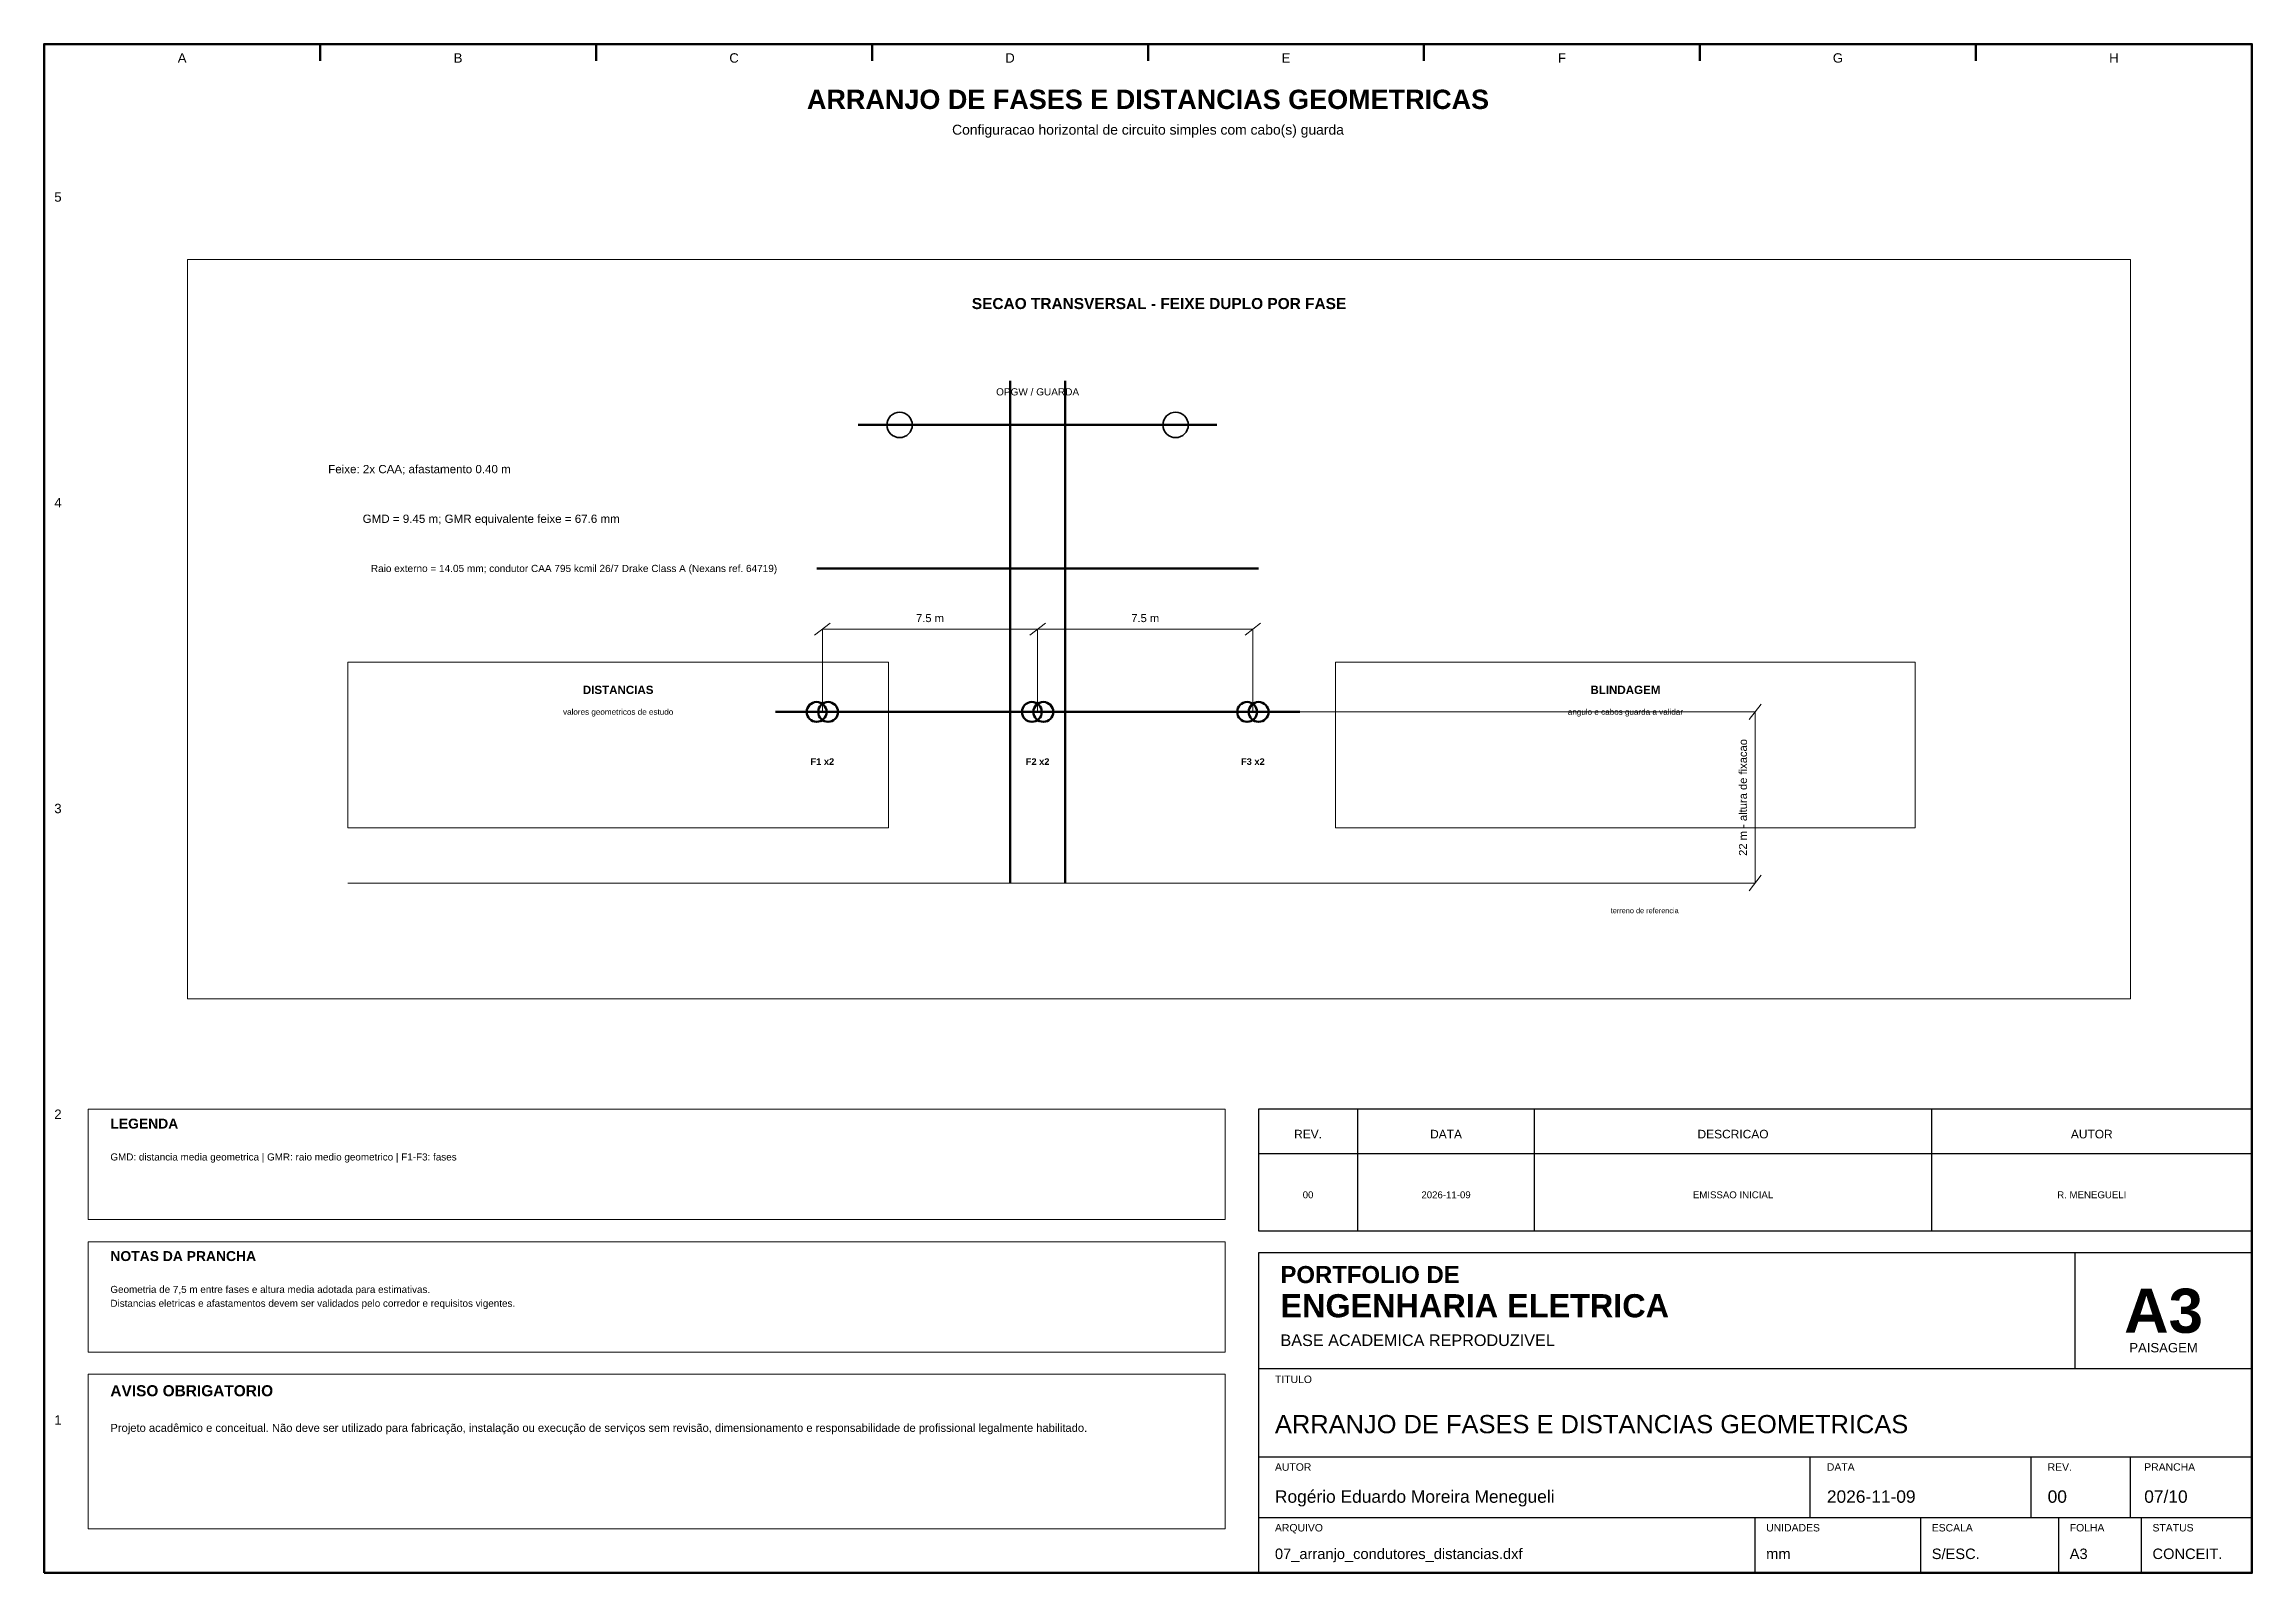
# Model space of a CAD drawing. Header units: millimetres. Extents: x 10 to 410, y 10 to 287.
import ezdxf
from ezdxf.enums import TextEntityAlignment as Align

# ---------------------------------------------------------------- set-up
doc = ezdxf.new("R2010")
doc.units = ezdxf.units.MM
for name, color, linetype, lineweight in [('00_MOLDURA', 7, 'CONTINUOUS', 50), ('01_CARIMBO', 7, 'CONTINUOUS', 25), ('02_TEXTO', 7, 'CONTINUOUS', 18), ('03_COTAS', 5, 'CONTINUOUS', 18), ('04_EQUIPAMENTOS', 250, 'CONTINUOUS', 35), ('05_POTENCIA', 1, 'CONTINUOUS', 50), ('08_CABOS', 160, 'CONTINUOUS', 35), ('11_ARQUITETURA', 8, 'CONTINUOUS', 18), ('12_LEGENDA', 7, 'CONTINUOUS', 18), ('13_NOTAS', 7, 'CONTINUOUS', 18)]:
    doc.layers.add(name, color=color, linetype=linetype, lineweight=lineweight)
doc.styles.add('PORTFOLIO_TEXTO', font='arial.ttf')
doc.styles.add('PORTFOLIO_TITULO', font='arialbd.ttf', dxfattribs={"width": 0.92})

# ---------------------------------------------------------------- blocks, each defined once
blk = doc.blocks.new('CARIMBO_A3')
at = {"layer": '01_CARIMBO'}
for p, q in [((148, 37), (148, 58)), ((0, 37), (180, 37)), ((0, 21), (180, 21)), ((100, 10), (100, 21)), ((140, 10), (140, 21)), ((158, 10), (158, 21)), ((0, 10), (180, 10)), ((90, 0), (90, 10)), ((120, 0), (120, 10)), ((145, 0), (145, 10)), ((160, 0), (160, 10))]:
    blk.add_line(p, q, dxfattribs=at)
blk.add_lwpolyline([(0, 0), (180, 0), (180, 58), (0, 58)], close=True, dxfattribs=at)
at = {"layer": '01_CARIMBO', "style": 'PORTFOLIO_TEXTO'}
for s, p in [('TITULO', (3, 34.4)), ('AUTOR', (3, 18.5)), ('DATA', (103, 18.5)), ('REV.', (143, 18.5)), ('PRANCHA', (160.5, 18.5)), ('ARQUIVO', (3, 7.5)), ('UNIDADES', (92, 7.5)), ('ESCALA', (122, 7.5)), ('FOLHA', (147, 7.5)), ('STATUS', (162, 7.5))]:
    blk.add_text(s, height=1.35, dxfattribs=at).set_placement(p)
at = {"layer": '02_TEXTO'}
for s, height, style, p in [('PORTFOLIO DE', 3.1, 'PORTFOLIO_TITULO', (4, 52.5)), ('ENGENHARIA ELETRICA', 4.2, 'PORTFOLIO_TITULO', (4, 46.3)), ('BASE ACADEMICA REPRODUZIVEL', 2.1, 'PORTFOLIO_TEXTO', (4, 41.1))]:
    blk.add_text(s, height=height, dxfattribs=dict(at, style=style)).set_placement(p)
for s, height, style, p in [('A3', 8, 'PORTFOLIO_TITULO', (164, 47.5)), ('PAISAGEM', 1.7, 'PORTFOLIO_TEXTO', (164, 40.8))]:
    blk.add_text(s, height=height, dxfattribs=dict(at, style=style)).set_placement(p, align=Align.MIDDLE_CENTER)
at = {"layer": '02_TEXTO', "style": 'PORTFOLIO_TEXTO'}
for tag, p, height in [('TITULO', (3, 25.3), 3.3), ('AUTOR', (3, 12.7), 2.25), ('DATA', (103, 12.7), 2.25), ('REVISAO', (143, 12.7), 2.25), ('PRANCHA', (160.5, 12.7), 2.25), ('ARQUIVO', (3, 2.5), 1.9), ('UNIDADES', (92, 2.5), 1.9), ('ESCALA', (122, 2.5), 1.9), ('FOLHA', (147, 2.5), 1.9), ('STATUS', (162, 2.5), 1.9)]:
    blk.add_attdef(tag, p, '', height=height, dxfattribs=at)

msp = doc.modelspace()

# ---------------------------------------------------------------- linework, layer by layer
at = {"layer": '00_MOLDURA'}
for p, q in [((60, 287), (60, 284)), ((110, 287), (110, 284)), ((160, 287), (160, 284)), ((210, 287), (210, 284)), ((260, 287), (260, 284)), ((310, 287), (310, 284)), ((360, 287), (360, 284))]:
    msp.add_line(p, q, dxfattribs=at)
msp.add_lwpolyline([(10, 10), (410, 10), (410, 287), (10, 287)], close=True, dxfattribs=at)
at = {"layer": '01_CARIMBO'}
for p, q in [((248, 72), (248, 94)), ((280, 72), (280, 94)), ((352, 72), (352, 94)), ((230, 86), (410, 86))]:
    msp.add_line(p, q, dxfattribs=at)
msp.add_lwpolyline([(230, 72), (410, 72), (410, 94), (230, 94)], close=True, dxfattribs=at)
at = {"layer": '03_COTAS'}
for p, q in [((149.6, 179.9), (152.4, 182.1)), ((151, 166), (151, 181)), ((151, 181), (190, 181)), ((188.6, 179.9), (191.4, 182.1)), ((188.6, 179.9), (191.4, 182.1)), ((190, 166), (190, 181)), ((190, 166), (190, 181)), ((190, 181), (229, 181)), ((227.6, 179.9), (230.4, 182.1)), ((229, 166), (229, 181)), ((190, 166), (320, 166)), ((318.9, 164.6), (321.1, 167.4)), ((320, 135), (320, 166)), ((318.9, 133.6), (321.1, 136.4)), ((190, 135), (320, 135))]:
    msp.add_line(p, q, dxfattribs=at)
at = {"layer": '04_EQUIPAMENTOS', "lineweight": 60}
for p, q in [((185, 135), (185, 226)), ((195, 135), (195, 226))]:
    msp.add_line(p, q, dxfattribs=at)
at = {"layer": '04_EQUIPAMENTOS', "lineweight": 50}
for p, q in [((157.5, 218), (222.5, 218)), ((150, 192), (230, 192)), ((142.5, 166), (237.5, 166))]:
    msp.add_line(p, q, dxfattribs=at)
at = {"layer": '05_POTENCIA'}
for centre in [(149.96, 166), (152.04, 166), (188.96, 166), (191.04, 166), (227.96, 166), (230.04, 166)]:
    msp.add_circle(centre, 1.8, dxfattribs=at)
at = {"layer": '08_CABOS'}
for centre in [(165, 218), (215, 218)]:
    msp.add_circle(centre, 2.3, dxfattribs=at)
at = {"layer": '11_ARQUITETURA'}
msp.add_line((65, 135), (318, 135), dxfattribs=at)
for points in [[(36, 114), (388, 114), (388, 248), (36, 248)], [(65, 145), (163, 145), (163, 175), (65, 175)], [(244, 145), (349, 145), (349, 175), (244, 175)]]:
    msp.add_lwpolyline(points, close=True, dxfattribs=at)
at = {"layer": '12_LEGENDA'}
msp.add_lwpolyline([(18, 74), (224, 74), (224, 94), (18, 94)], close=True, dxfattribs=at)
at = {"layer": '13_NOTAS'}
for points in [[(18, 50), (224, 50), (224, 70), (18, 70)], [(18, 18), (224, 18), (224, 46), (18, 46)]]:
    msp.add_lwpolyline(points, close=True, dxfattribs=at)

# ---------------------------------------------------------------- block references
at = {"layer": '01_CARIMBO'}
msp.add_blockref('CARIMBO_A3', (230, 10), dxfattribs=at).add_auto_attribs({'TITULO': 'ARRANJO DE FASES E DISTANCIAS GEOMETRICAS', 'AUTOR': 'Rogério Eduardo Moreira Menegueli', 'DATA': '2026-11-09', 'REVISAO': '00', 'PRANCHA': '07/10', 'ARQUIVO': '07_arranjo_condutores_distancias.dxf', 'UNIDADES': 'mm', 'ESCALA': 'S/ESC.', 'FOLHA': 'A3', 'STATUS': 'CONCEIT.'})

# ---------------------------------------------------------------- texts
at = {"layer": '00_MOLDURA', "style": 'PORTFOLIO_TEXTO'}
for s, p in [('A', (35, 284.5)), ('B', (85, 284.5)), ('C', (135, 284.5)), ('D', (185, 284.5)), ('E', (235, 284.5)), ('F', (285, 284.5)), ('G', (335, 284.5)), ('H', (385, 284.5)), ('5', (12.5, 259.3)), ('4', (12.5, 203.9)), ('3', (12.5, 148.5)), ('2', (12.5, 93.1)), ('1', (12.5, 37.7))]:
    msp.add_text(s, height=1.7, dxfattribs=at).set_placement(p, align=Align.MIDDLE_CENTER)
at = {"layer": '01_CARIMBO', "style": 'PORTFOLIO_TEXTO'}
for s, p in [('REV.', (239, 89.5)), ('DATA', (264, 89.5)), ('DESCRICAO', (316, 89.5)), ('AUTOR', (381, 89.5))]:
    msp.add_text(s, height=1.55, dxfattribs=at).set_placement(p, align=Align.MIDDLE_CENTER)
at = {"layer": '02_TEXTO'}
for s, height, style, p in [('ARRANJO DE FASES E DISTANCIAS GEOMETRICAS', 3.5, 'PORTFOLIO_TITULO', (210, 277)), ('Configuracao horizontal de circuito simples com cabo(s) guarda', 1.8, 'PORTFOLIO_TEXTO', (210, 271.5)), ('valores geometricos de estudo', 1.05, 'PORTFOLIO_TEXTO', (114, 166)), ('angulo e cabos guarda a validar', 1.05, 'PORTFOLIO_TEXTO', (296.5, 166)), ('00', 1.25, 'PORTFOLIO_TEXTO', (239, 78.5)), ('2026-11-09', 1.25, 'PORTFOLIO_TEXTO', (264, 78.5)), ('EMISSAO INICIAL', 1.25, 'PORTFOLIO_TEXTO', (316, 78.5)), ('R. MENEGUELI', 1.25, 'PORTFOLIO_TEXTO', (381, 78.5))]:
    msp.add_text(s, height=height, dxfattribs=dict(at, style=style)).set_placement(p, align=Align.MIDDLE_CENTER)
at = {"layer": '03_COTAS', "style": 'PORTFOLIO_TEXTO'}
for p in [(170.5, 183), (209.5, 183)]:
    msp.add_text('7.5 m', height=1.45, dxfattribs=at).set_placement(p, align=Align.MIDDLE_CENTER)
msp.add_text('22 m - altura de fixacao', height=1.45, rotation=90, dxfattribs=at).set_placement((317.8, 150.5), align=Align.MIDDLE_CENTER)
at = {"layer": '05_POTENCIA', "style": 'PORTFOLIO_TITULO'}
for s, p in [('F1 x2', (151, 157)), ('F2 x2', (190, 157)), ('F3 x2', (229, 157))]:
    msp.add_text(s, height=1.2, dxfattribs=at).set_placement(p, align=Align.MIDDLE_CENTER)
at = {"layer": '08_CABOS', "style": 'PORTFOLIO_TEXTO'}
msp.add_text('OPGW / GUARDA', height=1.3, dxfattribs=at).set_placement((190, 224), align=Align.MIDDLE_CENTER)
at = {"layer": '11_ARQUITETURA'}
for s, height, style, p in [('SECAO TRANSVERSAL - FEIXE DUPLO POR FASE', 2, 'PORTFOLIO_TITULO', (212, 240)), ('DISTANCIAS', 1.5, 'PORTFOLIO_TITULO', (114, 170)), ('BLINDAGEM', 1.5, 'PORTFOLIO_TITULO', (296.5, 170)), ('terreno de referencia', 0.95, 'PORTFOLIO_TEXTO', (300, 130))]:
    msp.add_text(s, height=height, dxfattribs=dict(at, style=style)).set_placement(p, align=Align.MIDDLE_CENTER)
at = {"layer": '12_LEGENDA', "style": 'PORTFOLIO_TEXTO'}
for s, height, p in [('Feixe: 2x CAA; afastamento 0.40 m', 1.5, (78, 210)), ('GMD = 9.45 m; GMR equivalente feixe = 67.6 mm', 1.5, (91, 201)), ('Raio externo = 14.05 mm; condutor CAA 795 kcmil 26/7 Drake Class A (Nexans ref. 64719)', 1.3, (106, 192))]:
    msp.add_text(s, height=height, dxfattribs=at).set_placement(p, align=Align.MIDDLE_CENTER)
at = {"layer": '12_LEGENDA', "style": 'PORTFOLIO_TITULO'}
msp.add_text('LEGENDA', height=1.8, dxfattribs=at).set_placement((22, 90.5))
at = {"layer": '12_LEGENDA', "insert": (22, 86), "char_height": 1.28, "width": 198, "attachment_point": 1, "line_spacing_factor": 1.18, "style": 'PORTFOLIO_TEXTO'}
msp.add_mtext('GMD: distancia media geometrica | GMR: raio medio geometrico | F1-F3: fases', dxfattribs=at)
at = {"layer": '13_NOTAS', "style": 'PORTFOLIO_TITULO'}
for s, height, p in [('NOTAS DA PRANCHA', 1.8, (22, 66.5)), ('AVISO OBRIGATORIO', 2, (22, 42))]:
    msp.add_text(s, height=height, dxfattribs=at).set_placement(p)
at = {"layer": '13_NOTAS', "width": 198, "attachment_point": 1, "line_spacing_factor": 1.18, "style": 'PORTFOLIO_TEXTO'}
for s, insert, char_height in [('Geometria de 7,5 m entre fases e altura media adotada para estimativas.\\PDistancias eletricas e afastamentos devem ser validados pelo corredor e requisitos vigentes.', (22, 62), 1.28), ('Projeto acadêmico e conceitual. Não deve ser utilizado para fabricação, instalação ou execução de serviços sem revisão, dimensionamento e responsabilidade de profissional legalmente habilitado.', (22, 37), 1.45)]:
    msp.add_mtext(s, dxfattribs=dict(at, insert=insert, char_height=char_height))

doc.saveas('drawing.dxf')
